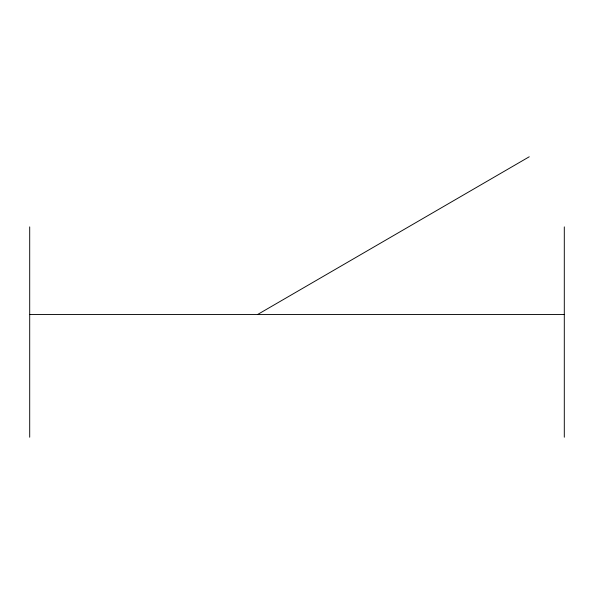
<?xml version="1.0" encoding="UTF-8"?>
<svg xmlns="http://www.w3.org/2000/svg" width="594" height="594" viewBox="0 0 594 594"><rect width="100%" height="100%" fill="white"/><g stroke="black" fill="none" stroke-linecap="round" stroke-linejoin="round"><path stroke-width="0.89" d="M257.558 314.53L529.247 156.779M29.7 314.53L564.3 314.53M564.3 226.886L564.3 437.221M29.7 226.886L29.7 437.221"/></g></svg>
